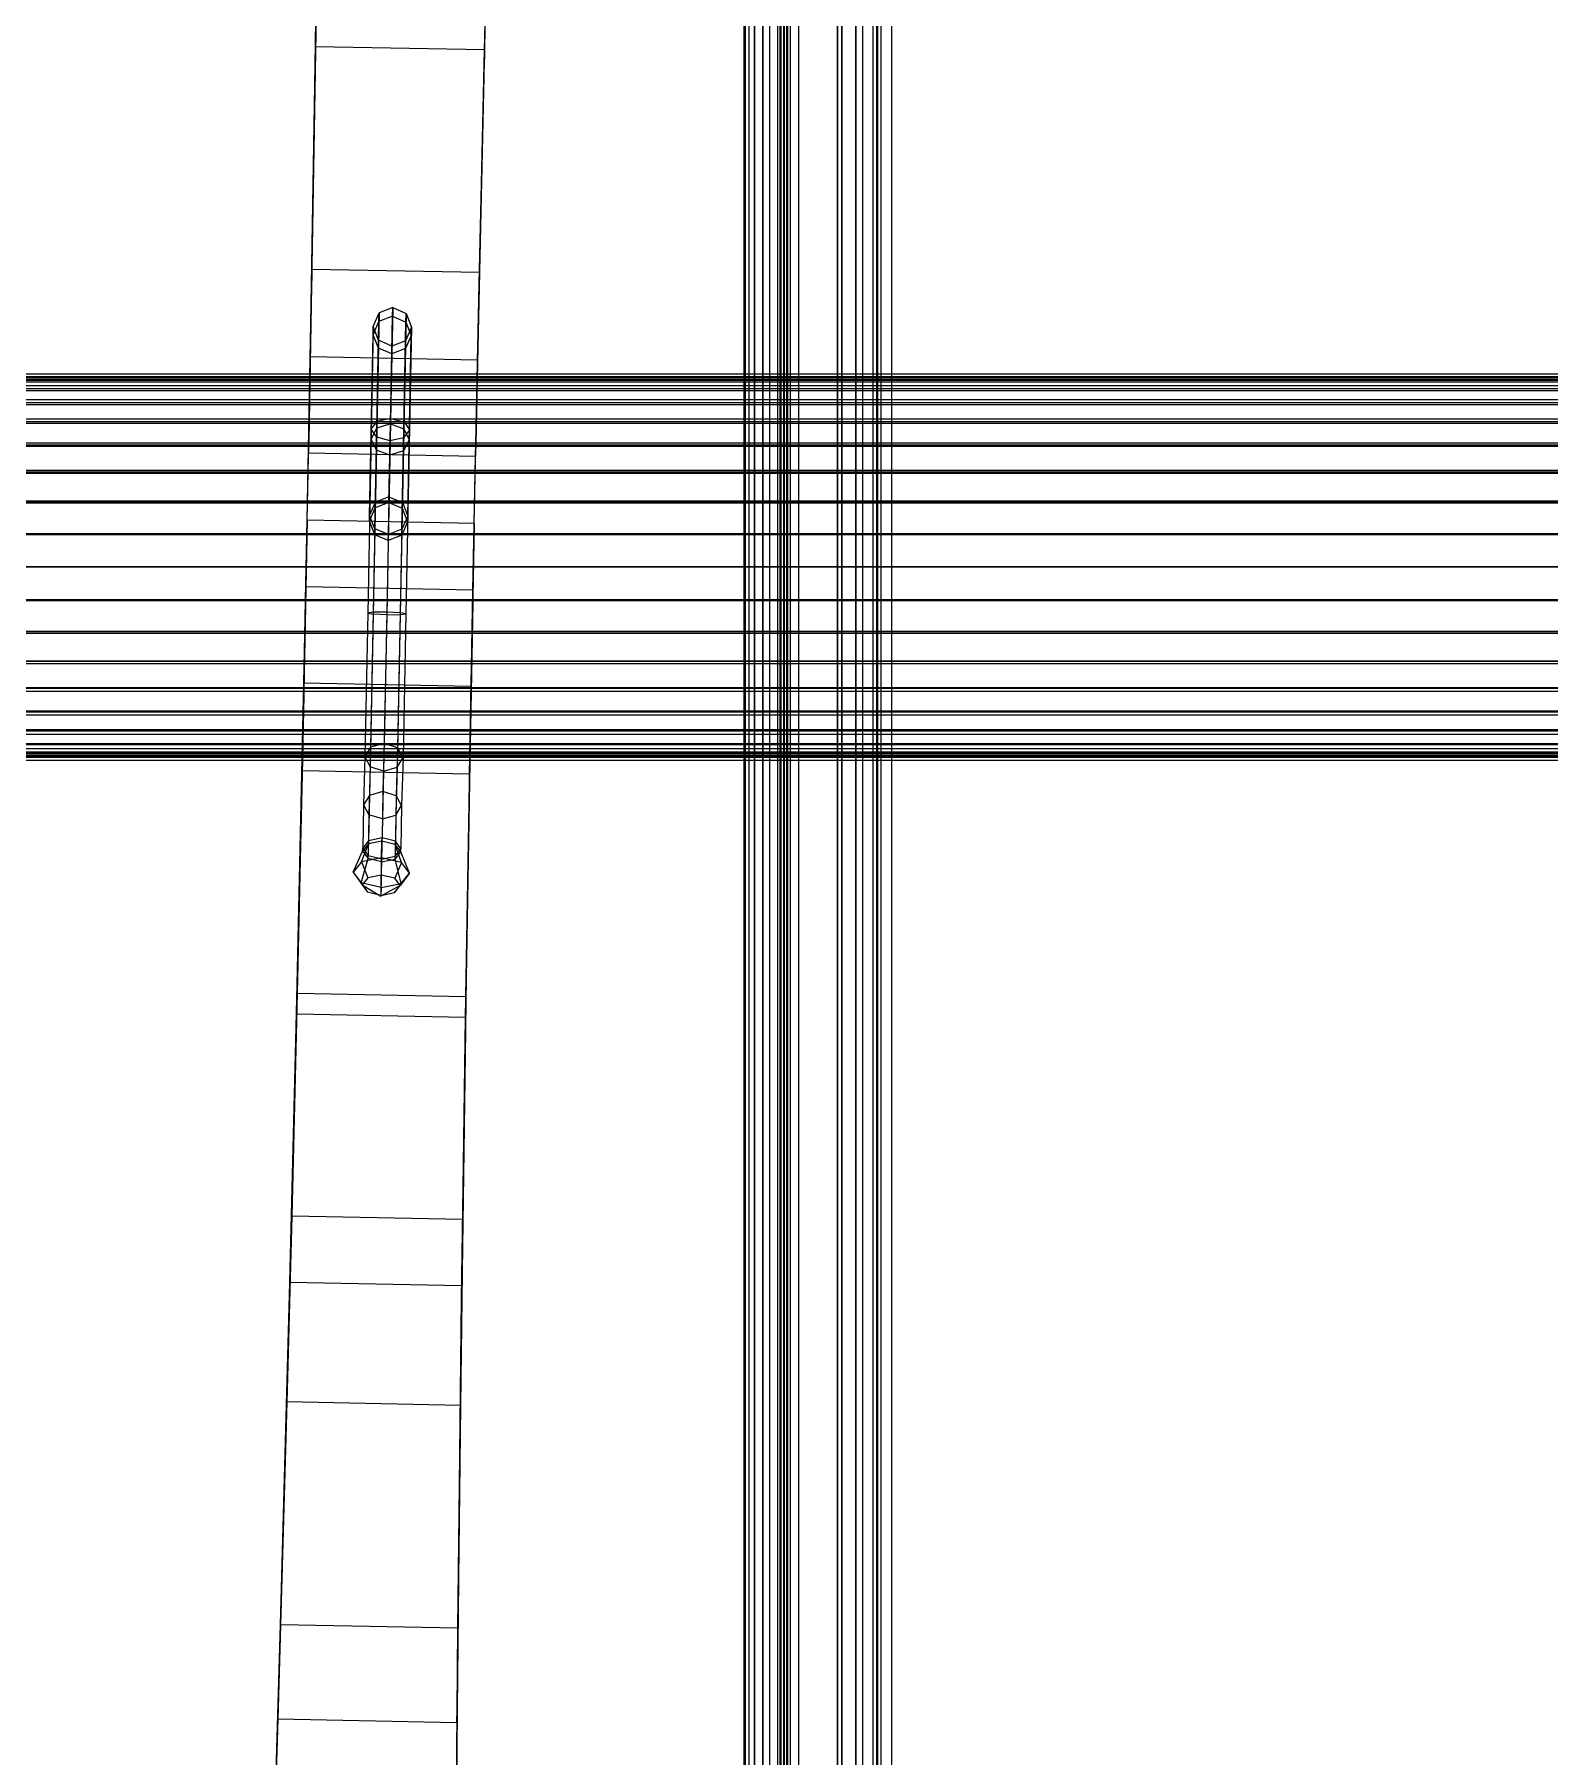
# Model space of a CAD drawing. Extents: x 11992 to 29481, y -6727 to 6811.
# Drawn here: x 15079.7 to 15201.6, y 831.4 to 970 of the extents above; entities that cross this region are included whole.
import ezdxf

# ---------------------------------------------------------------- set-up
doc = ezdxf.new("R2010")
doc.units = 0
doc.header["$MEASUREMENT"] = 0
doc.layers.get('0').update_dxf_attribs({"color": 8, "linetype": 'CONTINUOUS'})

msp = doc.modelspace()

# ---------------------------------------------------------------- linework, layer by layer
for p, q in [((15138.32, 1183.99, -2174.8), (15138.32, 669, -2174.8)), ((15138.32, 669, -2111.83), (15138.32, 1183.99, -2111.83)), ((15136.82, 1182.49, -2174.8), (15136.82, 670.5, -2174.8)), ((15136.82, 670.5, -2111.83), (15136.82, 1182.49, -2111.83)), ((15136.91, 1182.49, -2175.46), (15136.91, 670.5, -2175.46)), ((15136.91, 670.5, -2111.18), (15136.91, 1182.49, -2111.18)), ((15137.19, 1182.49, -2110.71), (15137.19, 670.5, -2110.71)), ((15137.19, 1182.49, -2175.93), (15137.19, 670.5, -2175.93)), ((15137.66, 1182.49, -2110.43), (15137.66, 670.5, -2110.43)), ((15137.66, 670.5, -2176.21), (15137.66, 1182.49, -2176.21)), ((15138.85, 1181.96, -2176.3), (15138.85, 671.03, -2176.3)), ((15139.51, 1180.64, -2176.21), (15139.51, 672.35, -2176.21)), ((15139.72, 673.4, -2114.72), (15139.72, 1179.59, -2114.72)), ((15139.81, 673.39, -2114.06), (15139.81, 1179.6, -2114.06)), ((15139.98, 1179.71, -2175.93), (15139.98, 673.28, -2175.93)), ((15140.08, 673.39, -2113.6), (15140.08, 1179.6, -2113.6)), ((15140.25, 673.84, -2175.46), (15140.25, 1179.15, -2175.46)), ((15140.34, 674.02, -2174.8), (15140.34, 1178.97, -2174.8)), ((15140.55, 673.39, -2113.31), (15140.55, 1179.6, -2113.31)), ((15141.21, 673.38, -2113.22), (15141.21, 1179.61, -2113.22)), ((15145.82, 676.5, -2366.98), (15145.82, 1176.49, -2366.98)), ((15145.82, 1176.49, -2124.43), (15145.82, 676.5, -2124.43)), ((15144.32, 1174.99, -2366.98), (15144.32, 678, -2366.98)), ((15144.32, 678, -2124.43), (15144.32, 1174.99, -2124.43)), ((15144.69, 678, -2368.11), (15144.69, 1174.99, -2368.11)), ((15144.69, 1174.99, -2123.31), (15144.69, 678, -2123.31)), ((15146.35, 1174.46, -2122.93), (15146.35, 678.53, -2122.93)), ((15147.21, 680.89, -2364.1), (15147.21, 1172.1, -2364.1)), ((15147.48, 1172.21, -2123.31), (15147.48, 680.78, -2123.31)), ((15147.58, 680.89, -2365.22), (15147.58, 1172.1, -2365.22)), ((15148.71, 680.88, -2365.6), (15148.71, 1172.11, -2365.6)), ((15147.85, 681.53, -2124.43), (15147.85, 1171.46, -2124.43)), ((15102.32, 969.03, -197.93), (15102.58, 986.96, -225.29)), ((15115.91, 968.77, -197.93), (15116.35, 986.69, -225.29)), ((15102.29, 967.52, -199.12), (15102.55, 985.32, -226.3)), ((15115.88, 967.26, -199.12), (15116.31, 985.06, -226.3)), ((15102.34, 970.69, -247.15), (15101.9, 944.06, -231.88)), ((15102.36, 971.74, -245.63), (15101.92, 945.1, -230.35)), ((15115.97, 971.47, -245.63), (15115.38, 944.84, -230.35)), ((15115.95, 970.43, -247.15), (15115.36, 943.79, -231.88)), ((15102.02, 951.11, -184.34), (15102.32, 969.03, -197.93)), ((15102.32, 969.03, -197.93), (15102.29, 967.52, -199.12)), ((15115.91, 968.77, -197.93), (15102.32, 969.03, -197.93)), ((15115.51, 950.85, -184.34), (15115.91, 968.77, -197.93)), ((15115.91, 968.77, -197.93), (15115.88, 967.26, -199.12)), ((15101.92, 945.1, -230.35), (15102.29, 967.52, -199.12)), ((15102.01, 950.2, -185.99), (15102.29, 967.52, -199.12)), ((15115.38, 944.84, -230.35), (15115.88, 967.26, -199.12)), ((15115.49, 949.93, -185.99), (15115.88, 967.26, -199.12)), ((15101.65, 930.92, -179.63), (15102.02, 951.11, -184.34)), ((15101.65, 930.92, -181.94), (15102.01, 950.2, -185.99)), ((15101.77, 937.34, -225.91), (15102.01, 950.2, -185.99)), ((15102.02, 951.11, -184.34), (15102.01, 950.2, -185.99)), ((15115.51, 950.85, -184.34), (15102.02, 951.11, -184.34)), ((15115.09, 930.66, -179.63), (15115.51, 950.85, -184.34)), ((15115.09, 930.66, -181.94), (15115.49, 949.93, -185.99)), ((15115.22, 937.08, -225.91), (15115.49, 949.93, -185.99)), ((15115.51, 950.85, -184.34), (15115.49, 949.93, -185.99)), ((15106.97, 946.51, -122.57), (15107.44, 947.6, -122.25)), ((15107.44, 947.6, -122.25), (15106.97, 923.35, -106.77)), ((15107.42, 946.9, -138.21), (15107.44, 947.6, -122.25)), ((15108.52, 947.33, -138.38), (15107.42, 946.9, -138.21)), ((15108.53, 948.04, -122.11), (15107.44, 947.6, -122.25)), ((15108.35, 938.67, -148.42), (15108.52, 947.33, -138.38)), ((15108.53, 948.04, -122.11), (15108.36, 939.11, -109.58)), ((15108.52, 947.33, -138.38), (15108.53, 948.04, -122.11)), ((15108.52, 947.33, -138.38), (15109.59, 946.86, -138.21)), ((15108.53, 948.04, -122.11), (15109.61, 947.56, -122.25)), ((15109.61, 947.56, -122.25), (15109.14, 923.31, -106.77)), ((15109.59, 946.86, -138.21), (15109.61, 947.56, -122.25)), ((15109.61, 947.56, -122.25), (15110.04, 946.45, -122.57)), ((15106.97, 946.51, -122.57), (15106.52, 923.43, -107.89)), ((15106.67, 931.3, -158.06), (15106.95, 945.85, -137.78)), ((15106.95, 945.85, -137.78), (15107.42, 946.9, -138.21)), ((15106.95, 945.85, -137.78), (15106.97, 946.51, -122.57)), ((15107.38, 944.77, -137.36), (15106.95, 945.85, -137.78)), ((15107.39, 945.4, -122.9), (15106.97, 946.51, -122.57)), ((15107.26, 938.32, -148.16), (15107.42, 946.9, -138.21)), ((15109.43, 938.28, -148.16), (15109.59, 946.86, -138.21)), ((15110.02, 945.79, -137.78), (15109.55, 944.73, -137.36)), ((15110.04, 946.45, -122.57), (15109.56, 945.36, -122.9)), ((15109.59, 946.86, -138.21), (15110.02, 945.79, -137.78)), ((15110.04, 946.45, -122.57), (15109.59, 923.37, -107.89)), ((15109.74, 931.24, -158.06), (15110.02, 945.79, -137.78)), ((15110.02, 945.79, -137.78), (15110.04, 946.45, -122.57)), ((15101.92, 945.1, -230.35), (15101.77, 937.34, -225.91)), ((15101.9, 944.06, -231.88), (15101.92, 945.1, -230.35)), ((15107.39, 945.4, -122.9), (15106.97, 923.5, -109.02)), ((15107.1, 930.22, -157.75), (15107.38, 944.77, -137.36)), ((15107.38, 944.77, -137.36), (15107.39, 945.4, -122.9)), ((15108.46, 944.31, -137.18), (15107.38, 944.77, -137.36)), ((15108.47, 944.93, -123.03), (15107.39, 945.4, -122.9)), ((15108.18, 929.76, -157.62), (15108.46, 944.31, -137.18)), ((15108.47, 944.93, -123.03), (15108.32, 937.31, -112.34)), ((15108.46, 944.31, -137.18), (15108.47, 944.93, -123.03)), ((15109.55, 944.73, -137.36), (15108.46, 944.31, -137.18)), ((15109.56, 945.36, -122.9), (15108.47, 944.93, -123.03)), ((15109.56, 945.36, -122.9), (15109.14, 923.46, -109.02)), ((15109.27, 930.18, -157.75), (15109.55, 944.73, -137.36)), ((15109.55, 944.73, -137.36), (15109.56, 945.36, -122.9)), ((15115.38, 944.84, -230.35), (15115.22, 937.08, -225.91)), ((15115.36, 943.79, -231.88), (15115.38, 944.84, -230.35)), ((15101.9, 944.06, -231.88), (15101.75, 936.3, -227.43)), ((15115.36, 943.79, -231.88), (15101.9, 944.06, -231.88)), ((15115.36, 943.79, -231.88), (15115.2, 936.04, -227.43)), ((14427.64, 942.71, -126.75), (15683.43, 942.71, -126.75)), ((14427.64, 942.7, -1463.26), (15683.43, 942.71, -1463.26)), ((14427.64, 942.47, -124.05), (15683.43, 942.47, -124.05)), ((14427.64, 942.47, -1460.56), (15683.43, 942.47, -1460.56)), ((14427.64, 942.47, -129.45), (15683.43, 942.47, -129.45)), ((14427.64, 942.47, -1465.96), (15683.43, 942.47, -1465.96)), ((14427.64, 942.4, -126.75), (15683.43, 942.4, -126.75)), ((14427.64, 942.4, -1463.26), (15683.43, 942.4, -1463.26)), ((15683.43, 942.17, -124.1), (14427.64, 942.17, -124.1)), ((15683.43, 942.17, -1460.61), (14427.64, 942.17, -1460.61)), ((15683.43, 942.17, -129.4), (14427.64, 942.17, -129.4)), ((15683.43, 942.17, -1465.91), (14427.64, 942.17, -1465.91)), ((14427.64, 941.77, -121.43), (15683.43, 941.77, -121.43)), ((14427.64, 941.77, -132.07), (15683.43, 941.77, -132.07)), ((14427.64, 941.77, -1457.94), (15683.43, 941.77, -1457.94)), ((14427.64, 941.77, -1468.58), (15683.43, 941.77, -1468.58)), ((15683.43, 941.49, -121.53), (14427.64, 941.48, -121.53)), ((15683.43, 941.49, -131.97), (14427.64, 941.48, -131.97)), ((15683.43, 941.49, -1458.05), (14427.64, 941.48, -1458.04)), ((15683.43, 941.49, -1468.48), (14427.64, 941.48, -1468.48)), ((14427.91, 942.27, -126.75), (15683.71, 942.27, -126.75)), ((14427.91, 942.27, -1463.26), (15683.71, 942.27, -1463.26)), ((14427.91, 942.04, -124.12), (15683.71, 942.04, -124.12)), ((14427.91, 942.04, -1460.64), (15683.71, 942.04, -1460.64)), ((14427.91, 942.04, -129.38), (15683.71, 942.04, -129.38)), ((14427.91, 942.04, -1465.89), (15683.71, 942.04, -1465.89)), ((14427.64, 940.62, -134.53), (15683.43, 940.62, -134.53)), ((14427.64, 940.62, -1471.04), (15683.43, 940.62, -1471.04)), ((14427.64, 940.62, -118.97), (15683.43, 940.62, -118.97)), ((14427.64, 940.62, -1455.48), (15683.43, 940.62, -1455.48)), ((15683.43, 940.36, -134.38), (14427.64, 940.36, -134.38)), ((15683.43, 940.36, -1470.89), (14427.64, 940.36, -1470.89)), ((15683.43, 940.36, -119.12), (14427.64, 940.36, -119.12)), ((15683.43, 940.36, -1455.64), (14427.64, 940.36, -1455.64)), ((14427.91, 941.36, -121.58), (15683.71, 941.36, -121.58)), ((14427.91, 941.36, -131.92), (15683.71, 941.36, -131.92)), ((14427.91, 941.35, -1458.09), (15683.71, 941.36, -1458.09)), ((14427.91, 941.35, -1468.43), (15683.71, 941.36, -1468.43)), ((14427.91, 940.24, -134.31), (15683.71, 940.24, -134.31)), ((14427.91, 940.24, -1470.82), (15683.71, 940.24, -1470.82)), ((14427.91, 940.24, -119.19), (15683.71, 940.24, -119.19)), ((14427.91, 940.24, -1455.7), (15683.71, 940.24, -1455.7)), ((14427.64, 939.07, -116.75), (15683.43, 939.07, -116.75)), ((14427.64, 939.07, -136.75), (15683.43, 939.07, -136.75)), ((14427.64, 939.07, -1453.26), (15683.43, 939.07, -1453.26)), ((14427.64, 939.07, -1473.26), (15683.43, 939.07, -1473.26)), ((15683.43, 938.84, -116.95), (14427.64, 938.84, -116.95)), ((15683.43, 938.84, -136.55), (14427.64, 938.84, -136.55)), ((15683.43, 938.84, -1453.46), (14427.64, 938.83, -1453.46)), ((15683.43, 938.84, -1473.07), (14427.64, 938.83, -1473.07)), ((14427.91, 938.73, -117.03), (15683.71, 938.73, -117.03)), ((14427.91, 938.73, -136.47), (15683.71, 938.73, -136.47)), ((14427.91, 938.73, -1453.54), (15683.71, 938.73, -1453.54)), ((14427.91, 938.73, -1472.98), (15683.71, 938.73, -1472.98)), ((15106.81, 938.24, -110.96), (15107.27, 938.87, -109.99)), ((15108.35, 938.67, -148.42), (15107.26, 938.32, -148.16)), ((15108.36, 939.11, -109.58), (15107.27, 938.87, -109.99)), ((15108.36, 939.11, -109.58), (15108.05, 923.3, -106.31)), ((15108.23, 932.34, -168.64), (15108.35, 938.67, -148.42)), ((15108.35, 938.67, -148.42), (15109.43, 938.28, -148.16)), ((15108.36, 939.11, -109.58), (15109.44, 938.83, -109.99)), ((15109.44, 938.83, -109.99), (15109.87, 938.18, -110.96)), ((15101.65, 930.92, -222.2), (15101.77, 937.34, -225.91)), ((15101.75, 936.3, -227.43), (15101.77, 937.34, -225.91)), ((15106.79, 937.44, -147.52), (15107.26, 938.32, -148.16)), ((15107.22, 936.55, -146.89), (15106.79, 937.44, -147.52)), ((15107.24, 937.6, -111.94), (15106.81, 938.24, -110.96)), ((15107.14, 932.37, -158.38), (15107.26, 938.32, -148.16)), ((15108.32, 937.31, -112.34), (15107.24, 937.6, -111.94)), ((15108.32, 937.31, -112.34), (15108.05, 923.51, -109.48)), ((15109.41, 937.55, -111.94), (15108.32, 937.31, -112.34)), ((15109.31, 932.33, -158.38), (15109.43, 938.28, -148.16)), ((15109.86, 937.38, -147.52), (15109.39, 936.5, -146.89)), ((15109.87, 938.18, -110.96), (15109.41, 937.55, -111.94)), ((15109.43, 938.28, -148.16), (15109.86, 937.38, -147.52)), ((14427.64, 937.15, -114.83), (15683.43, 937.15, -114.83)), ((14427.64, 937.15, -1451.35), (15683.43, 937.15, -1451.35)), ((14427.64, 937.15, -138.66), (15683.43, 937.15, -138.67)), ((14427.64, 937.15, -1475.18), (15683.43, 937.15, -1475.18)), ((15683.43, 936.96, -115.07), (14427.64, 936.96, -115.07)), ((15683.43, 936.96, -1451.58), (14427.64, 936.95, -1451.58)), ((15683.43, 936.96, -138.43), (14427.64, 936.96, -138.43)), ((15683.43, 936.96, -1474.95), (14427.64, 936.95, -1474.95)), ((14427.91, 936.87, -115.17), (15683.71, 936.87, -115.17)), ((14427.91, 936.87, -1451.68), (15683.71, 936.87, -1451.68)), ((14427.91, 936.87, -138.33), (15683.71, 936.87, -138.33)), ((14427.91, 936.87, -1474.85), (15683.71, 936.87, -1474.85)), ((15101.65, 930.92, -224.35), (15101.75, 936.3, -227.43)), ((15115.2, 936.04, -227.43), (15101.75, 936.3, -227.43)), ((15108.3, 936.16, -146.63), (15107.22, 936.55, -146.89)), ((15109.39, 936.5, -146.89), (15108.3, 936.16, -146.63)), ((15115.09, 930.66, -222.2), (15115.22, 937.08, -225.91)), ((15115.09, 930.66, -224.35), (15115.2, 936.04, -227.43)), ((15115.2, 936.04, -227.43), (15115.22, 937.08, -225.91)), ((14427.64, 934.93, -113.28), (15683.43, 934.93, -113.28)), ((14427.64, 934.93, -140.22), (15683.43, 934.93, -140.22)), ((14427.64, 934.93, -1449.79), (15683.43, 934.93, -1449.79)), ((14427.64, 934.93, -1476.73), (15683.43, 934.93, -1476.73)), ((15683.43, 934.78, -113.54), (14427.64, 934.78, -113.54)), ((15683.43, 934.78, -139.96), (14427.64, 934.78, -139.96)), ((15683.43, 934.78, -1450.05), (14427.64, 934.78, -1450.05)), ((15683.43, 934.78, -1476.47), (14427.64, 934.78, -1476.47)), ((14427.91, 934.71, -113.65), (15683.71, 934.71, -113.65)), ((14427.91, 934.71, -139.85), (15683.71, 934.71, -139.85)), ((14427.91, 934.71, -1450.17), (15683.71, 934.71, -1450.17)), ((14427.91, 934.71, -1476.36), (15683.71, 934.71, -1476.36)), ((14427.64, 932.47, -141.37), (15683.43, 932.47, -141.37)), ((14427.64, 932.47, -1477.88), (15683.43, 932.47, -1477.88)), ((14427.64, 932.47, -112.13), (15683.43, 932.47, -112.13)), ((14427.64, 932.47, -1448.65), (15683.43, 932.47, -1448.65)), ((15683.43, 932.37, -141.08), (14427.64, 932.37, -141.08)), ((15683.43, 932.37, -1477.59), (14427.64, 932.37, -1477.59)), ((15683.43, 932.37, -112.42), (14427.64, 932.37, -112.42)), ((15683.43, 932.37, -1448.93), (14427.64, 932.37, -1448.93)), ((14427.91, 932.32, -140.96), (15683.71, 932.32, -140.96)), ((14427.91, 932.32, -1477.47), (15683.71, 932.32, -1477.47)), ((14427.91, 932.32, -112.54), (15683.71, 932.32, -112.54)), ((14427.91, 932.32, -1449.05), (15683.71, 932.32, -1449.05)), ((15106.66, 930.83, -182.2), (15107.13, 931.91, -182.2)), ((15106.66, 930.83, -168.6), (15107.13, 931.91, -168.63)), ((15106.67, 931.3, -158.06), (15107.14, 932.37, -158.38)), ((15107.13, 931.91, -168.63), (15107.14, 932.37, -158.38)), ((15108.23, 932.34, -182.2), (15107.13, 931.91, -182.2)), ((15108.23, 932.34, -168.64), (15107.13, 931.91, -168.63)), ((15107.13, 931.91, -182.2), (15107.13, 931.91, -168.63)), ((15108.23, 932.79, -158.51), (15107.14, 932.37, -158.38)), ((15108.23, 932.79, -158.51), (15109.31, 932.33, -158.38)), ((15108.23, 932.34, -182.2), (15109.3, 931.87, -182.2)), ((15108.23, 932.34, -182.2), (15108.23, 932.34, -168.64)), ((15108.23, 932.34, -168.64), (15109.3, 931.87, -168.63)), ((15109.3, 931.87, -168.63), (15109.31, 932.33, -158.38)), ((15109.3, 931.87, -182.2), (15109.3, 931.87, -168.63)), ((15109.3, 931.87, -182.2), (15109.73, 930.77, -182.2)), ((15109.3, 931.87, -168.63), (15109.73, 930.77, -168.6)), ((15109.31, 932.33, -158.38), (15109.74, 931.24, -158.06)), ((15101.24, 910.73, -184.34), (15101.65, 930.92, -179.63)), ((15101.65, 930.92, -181.94), (15101.26, 911.64, -185.99)), ((15101.52, 924.5, -225.91), (15101.65, 930.92, -222.2)), ((15101.55, 925.54, -227.43), (15101.65, 930.92, -224.35)), ((15101.65, 930.92, -224.35), (15101.65, 930.92, -222.2)), ((15101.65, 930.92, -181.94), (15101.65, 930.92, -179.63)), ((15101.65, 930.92, -222.2), (15101.65, 930.92, -181.94)), ((15115.09, 930.66, -224.35), (15101.65, 930.92, -224.35)), ((15115.09, 930.66, -179.63), (15101.65, 930.92, -179.63)), ((15106.66, 930.83, -168.6), (15106.67, 931.3, -158.06)), ((15107.09, 929.74, -182.2), (15106.66, 930.83, -182.2)), ((15107.09, 929.74, -168.58), (15106.66, 930.83, -168.6)), ((15106.66, 930.83, -182.2), (15106.66, 930.83, -168.6)), ((15107.1, 930.22, -157.75), (15106.67, 931.3, -158.06)), ((15109.73, 930.77, -182.2), (15109.26, 929.7, -182.2)), ((15109.73, 930.77, -168.6), (15109.26, 929.7, -168.58)), ((15109.74, 931.24, -158.06), (15109.27, 930.18, -157.75)), ((15109.73, 930.77, -168.6), (15109.74, 931.24, -158.06)), ((15109.73, 930.77, -182.2), (15109.73, 930.77, -168.6)), ((15114.72, 910.47, -184.34), (15115.09, 930.66, -179.63)), ((15115.09, 930.66, -181.94), (15114.74, 911.38, -185.99)), ((15114.97, 924.23, -225.91), (15115.09, 930.66, -222.2)), ((15114.99, 925.28, -227.43), (15115.09, 930.66, -224.35)), ((15115.09, 930.66, -224.35), (15115.09, 930.66, -222.2)), ((15115.09, 930.66, -181.94), (15115.09, 930.66, -179.63)), ((15115.09, 930.66, -222.2), (15115.09, 930.66, -181.94)), ((14427.64, 929.85, -111.43), (15683.43, 929.85, -111.43)), ((14427.64, 929.85, -142.07), (15683.43, 929.85, -142.07)), ((14427.64, 929.85, -1447.94), (15683.43, 929.85, -1447.94)), ((14427.64, 929.85, -1478.58), (15683.43, 929.85, -1478.58)), ((15683.43, 929.8, -111.73), (14427.64, 929.8, -111.73)), ((15683.43, 929.8, -141.77), (14427.64, 929.8, -141.77)), ((15683.43, 929.8, -1448.24), (14427.64, 929.8, -1448.24)), ((15683.43, 929.8, -1478.28), (14427.64, 929.8, -1478.28)), ((14427.91, 929.77, -111.86), (15683.71, 929.77, -111.86)), ((14427.91, 929.77, -141.64), (15683.71, 929.77, -141.64)), ((14427.91, 929.77, -1448.37), (15683.71, 929.77, -1448.37)), ((14427.91, 929.77, -1478.15), (15683.71, 929.77, -1478.15)), ((15107.09, 929.74, -168.58), (15107.1, 930.22, -157.75)), ((15108.17, 929.27, -182.2), (15107.09, 929.74, -182.2)), ((15108.17, 929.27, -168.57), (15107.09, 929.74, -168.58)), ((15107.09, 929.74, -182.2), (15107.09, 929.74, -168.58)), ((15108.18, 929.76, -157.62), (15107.1, 930.22, -157.75)), ((15108.17, 929.27, -168.57), (15108.18, 929.76, -157.62)), ((15109.26, 929.7, -182.2), (15108.17, 929.27, -182.2)), ((15109.26, 929.7, -168.58), (15108.17, 929.27, -168.57)), ((15108.17, 929.27, -182.2), (15108.17, 929.27, -168.57)), ((15109.27, 930.18, -157.75), (15108.18, 929.76, -157.62)), ((15109.26, 929.7, -168.58), (15109.27, 930.18, -157.75)), ((15109.26, 929.7, -182.2), (15109.26, 929.7, -168.58)), ((14427.64, 927.15, -111.2), (15683.43, 927.15, -111.2)), ((15683.43, 927.15, -111.5), (14427.64, 927.15, -111.5)), ((14427.64, 927.15, -1447.71), (15683.43, 927.15, -1447.71)), ((15683.43, 927.15, -1448.01), (14427.64, 927.15, -1448.01)), ((14427.64, 927.15, -142.3), (15683.43, 927.15, -142.3)), ((15683.43, 927.15, -142), (14427.64, 927.15, -142)), ((14427.64, 927.15, -1478.82), (15683.43, 927.15, -1478.82)), ((15683.43, 927.15, -1478.51), (14427.64, 927.15, -1478.51)), ((14427.91, 927.15, -111.63), (15683.71, 927.15, -111.63)), ((14427.91, 927.15, -1448.14), (15683.71, 927.15, -1448.14)), ((14427.91, 927.15, -141.87), (15683.71, 927.15, -141.87)), ((14427.91, 927.15, -1478.38), (15683.71, 927.15, -1478.38)), ((15101.39, 917.78, -231.88), (15101.55, 925.54, -227.43)), ((15101.55, 925.54, -227.43), (15101.52, 924.5, -225.91)), ((15114.99, 925.28, -227.43), (15101.55, 925.54, -227.43)), ((15114.85, 917.52, -231.88), (15114.99, 925.28, -227.43)), ((15114.99, 925.28, -227.43), (15114.97, 924.23, -225.91)), ((15683.43, 924.51, -111.73), (14427.64, 924.5, -111.73)), ((15683.43, 924.51, -141.77), (14427.64, 924.5, -141.77)), ((15683.43, 924.51, -1448.24), (14427.64, 924.5, -1448.24)), ((15683.43, 924.51, -1478.28), (14427.64, 924.5, -1478.28)), ((14427.64, 924.45, -111.43), (15683.43, 924.45, -111.43)), ((14427.64, 924.45, -142.07), (15683.43, 924.45, -142.07)), ((14427.64, 924.45, -1447.94), (15683.43, 924.45, -1447.94)), ((14427.64, 924.45, -1478.58), (15683.43, 924.45, -1478.58)), ((14427.91, 924.52, -111.86), (15683.71, 924.52, -111.86)), ((14427.91, 924.52, -141.64), (15683.71, 924.52, -141.64)), ((14427.91, 924.52, -1448.37), (15683.71, 924.52, -1448.37)), ((14427.91, 924.52, -1478.15), (15683.71, 924.52, -1478.15)), ((15101.52, 924.5, -225.91), (15101.26, 911.64, -185.99)), ((15101.37, 916.74, -230.35), (15101.52, 924.5, -225.91)), ((15106.52, 923.43, -107.89), (15106.29, 911.86, -113.4)), ((15106.97, 923.5, -109.02), (15106.52, 923.43, -107.89)), ((15106.52, 923.43, -107.89), (15106.97, 923.35, -106.77)), ((15106.97, 923.5, -109.02), (15106.75, 912.63, -114.24)), ((15108.05, 923.51, -109.48), (15106.97, 923.5, -109.02)), ((15108.05, 923.51, -109.48), (15107.84, 912.93, -114.59)), ((15109.14, 923.46, -109.02), (15108.05, 923.51, -109.48)), ((15109.14, 923.46, -109.02), (15108.92, 912.59, -114.24)), ((15109.59, 923.37, -107.89), (15109.14, 923.46, -109.02)), ((15114.97, 924.23, -225.91), (15114.74, 911.38, -185.99)), ((15114.83, 916.48, -230.35), (15114.97, 924.23, -225.91)), ((15106.97, 923.35, -106.77), (15106.72, 911.06, -112.56)), ((15108.05, 923.3, -106.31), (15106.97, 923.35, -106.77)), ((15108.05, 923.3, -106.31), (15107.8, 910.72, -112.22)), ((15108.05, 923.3, -106.31), (15109.14, 923.31, -106.77)), ((15109.14, 923.31, -106.77), (15108.89, 911.02, -112.57)), ((15109.14, 923.31, -106.77), (15109.59, 923.37, -107.89)), ((15109.59, 923.37, -107.89), (15109.36, 911.8, -113.41)), ((15683.43, 921.94, -141.08), (14427.64, 921.94, -141.08)), ((15683.43, 921.94, -1477.59), (14427.64, 921.93, -1477.59)), ((15683.43, 921.94, -112.42), (14427.64, 921.94, -112.42)), ((15683.43, 921.94, -1448.93), (14427.64, 921.93, -1448.93)), ((14427.64, 921.83, -141.37), (15683.43, 921.83, -141.37)), ((14427.64, 921.83, -1477.88), (15683.43, 921.83, -1477.88)), ((14427.64, 921.83, -112.13), (15683.43, 921.83, -112.13)), ((14427.64, 921.83, -1448.65), (15683.43, 921.83, -1448.65)), ((14427.91, 921.98, -140.96), (15683.71, 921.98, -140.96)), ((14427.91, 921.97, -1477.47), (15683.71, 921.98, -1477.47)), ((14427.91, 921.98, -112.54), (15683.71, 921.98, -112.54)), ((14427.91, 921.97, -1449.05), (15683.71, 921.98, -1449.05)), ((15683.43, 919.53, -113.54), (14427.64, 919.53, -113.54)), ((15683.43, 919.53, -139.96), (14427.64, 919.53, -139.96)), ((15683.43, 919.53, -1450.05), (14427.64, 919.52, -1450.05)), ((15683.43, 919.53, -1476.47), (14427.64, 919.52, -1476.47)), ((14427.64, 919.37, -113.28), (15683.43, 919.38, -113.28)), ((14427.64, 919.37, -140.22), (15683.43, 919.38, -140.22)), ((14427.64, 919.37, -1449.79), (15683.43, 919.38, -1449.79)), ((14427.64, 919.37, -1476.73), (15683.43, 919.38, -1476.73)), ((14427.91, 919.59, -113.65), (15683.71, 919.59, -113.65)), ((14427.91, 919.59, -139.85), (15683.71, 919.59, -139.85)), ((14427.91, 919.59, -1450.17), (15683.71, 919.59, -1450.17)), ((14427.91, 919.59, -1476.36), (15683.71, 919.59, -1476.36)), ((15683.43, 917.35, -115.07), (14427.64, 917.35, -115.07)), ((15683.43, 917.35, -1451.58), (14427.64, 917.35, -1451.58)), ((15683.43, 917.35, -138.43), (14427.64, 917.35, -138.43)), ((15683.43, 917.35, -1474.95), (14427.64, 917.35, -1474.94)), ((14427.64, 917.15, -114.83), (15683.43, 917.16, -114.83)), ((14427.64, 917.15, -1451.35), (15683.43, 917.16, -1451.35)), ((14427.64, 917.15, -138.66), (15683.43, 917.16, -138.67)), ((14427.64, 917.15, -1475.18), (15683.43, 917.16, -1475.18)), ((14427.91, 917.43, -115.17), (15683.71, 917.43, -115.17)), ((14427.91, 917.43, -1451.68), (15683.71, 917.43, -1451.68)), ((14427.91, 917.43, -138.33), (15683.71, 917.43, -138.33)), ((14427.91, 917.43, -1474.85), (15683.71, 917.43, -1474.85)), ((15100.77, 890.11, -245.63), (15101.37, 916.74, -230.35)), ((15100.79, 891.15, -247.15), (15101.39, 917.78, -231.88)), ((15101.37, 916.74, -230.35), (15100.87, 894.32, -199.12)), ((15101.39, 917.78, -231.88), (15101.37, 916.74, -230.35)), ((15114.85, 917.52, -231.88), (15101.39, 917.78, -231.88)), ((15114.39, 889.84, -245.63), (15114.83, 916.48, -230.35)), ((15114.4, 890.88, -247.15), (15114.85, 917.52, -231.88)), ((15114.83, 916.48, -230.35), (15114.45, 894.06, -199.12)), ((15114.85, 917.52, -231.88), (15114.83, 916.48, -230.35)), ((15683.43, 915.47, -116.95), (14427.64, 915.47, -116.95)), ((15683.43, 915.47, -136.55), (14427.64, 915.47, -136.55)), ((15683.43, 915.47, -1453.46), (14427.64, 915.47, -1453.46)), ((15683.43, 915.47, -1473.07), (14427.64, 915.47, -1473.07)), ((14427.64, 915.24, -116.75), (15683.43, 915.24, -116.75)), ((14427.64, 915.24, -136.75), (15683.43, 915.24, -136.75)), ((14427.64, 915.24, -1453.26), (15683.43, 915.24, -1453.26)), ((14427.64, 915.24, -1473.26), (15683.43, 915.24, -1473.26)), ((14427.91, 915.56, -117.03), (15683.71, 915.57, -117.03)), ((14427.91, 915.56, -136.47), (15683.71, 915.57, -136.47)), ((14427.91, 915.56, -1453.54), (15683.71, 915.57, -1453.54)), ((14427.91, 915.56, -1472.98), (15683.71, 915.57, -1472.98)), ((15683.43, 913.94, -134.38), (14427.64, 913.94, -134.38)), ((15683.43, 913.94, -1470.89), (14427.64, 913.94, -1470.89)), ((15683.43, 913.94, -119.12), (14427.64, 913.94, -119.12)), ((15683.43, 913.94, -1455.64), (14427.64, 913.94, -1455.64)), ((14427.91, 914.05, -134.31), (15683.71, 914.05, -134.31)), ((14427.91, 914.05, -1470.82), (15683.71, 914.05, -1470.82)), ((14427.91, 914.05, -119.19), (15683.71, 914.05, -119.19)), ((14427.91, 914.05, -1455.7), (15683.71, 914.05, -1455.7)), ((14427.64, 913.68, -134.53), (15683.43, 913.68, -134.53)), ((14427.64, 913.68, -1471.04), (15683.43, 913.68, -1471.04)), ((14427.64, 913.68, -118.97), (15683.43, 913.68, -118.97)), ((14427.64, 913.68, -1455.48), (15683.43, 913.68, -1455.48)), ((15683.43, 912.82, -121.53), (14427.64, 912.82, -121.53)), ((15683.43, 912.82, -131.97), (14427.64, 912.82, -131.97)), ((15683.43, 912.82, -1458.04), (14427.64, 912.82, -1458.04)), ((15683.43, 912.82, -1468.48), (14427.64, 912.82, -1468.48)), ((14427.64, 912.54, -121.43), (15683.43, 912.54, -121.43)), ((14427.64, 912.54, -132.07), (15683.43, 912.54, -132.07)), ((14427.64, 912.53, -1457.94), (15683.43, 912.54, -1457.94)), ((14427.64, 912.53, -1468.58), (15683.43, 912.54, -1468.58)), ((14427.91, 912.94, -121.58), (15683.71, 912.94, -121.58)), ((14427.91, 912.94, -131.92), (15683.71, 912.94, -131.92)), ((14427.91, 912.94, -1458.09), (15683.71, 912.94, -1458.09)), ((14427.91, 912.94, -1468.43), (15683.71, 912.94, -1468.43)), ((15106.75, 912.63, -114.24), (15106.29, 911.86, -113.4)), ((15106.75, 912.63, -114.24), (15106.65, 908.76, -125.66)), ((15107.84, 912.93, -114.59), (15106.75, 912.63, -114.24)), ((15107.84, 912.93, -114.59), (15107.74, 909.06, -125.98)), ((15108.92, 912.59, -114.24), (15107.84, 912.93, -114.59)), ((15108.92, 912.59, -114.24), (15108.82, 908.72, -125.66)), ((15109.36, 911.8, -113.41), (15108.92, 912.59, -114.24)), ((15683.43, 912.13, -124.1), (14427.64, 912.13, -124.1)), ((15683.43, 912.13, -1460.61), (14427.64, 912.13, -1460.61)), ((15683.43, 912.13, -129.4), (14427.64, 912.13, -129.4)), ((15683.43, 912.13, -1465.91), (14427.64, 912.13, -1465.91)), ((15683.43, 911.9, -126.75), (14427.64, 911.9, -126.75)), ((15683.43, 911.9, -1463.26), (14427.64, 911.9, -1463.26)), ((14427.64, 911.83, -124.05), (15683.43, 911.84, -124.05)), ((14427.64, 911.83, -1460.56), (15683.43, 911.84, -1460.56)), ((14427.64, 911.83, -129.45), (15683.43, 911.84, -129.45)), ((14427.64, 911.83, -1465.96), (15683.43, 911.84, -1465.96)), ((14427.64, 911.6, -126.75), (15683.43, 911.6, -126.75)), ((14427.64, 911.6, -1463.26), (15683.43, 911.6, -1463.26)), ((14427.91, 912.26, -124.12), (15683.71, 912.26, -124.12)), ((14427.91, 912.25, -1460.64), (15683.71, 912.26, -1460.64)), ((14427.91, 912.26, -129.38), (15683.71, 912.26, -129.38)), ((14427.91, 912.25, -1465.89), (15683.71, 912.26, -1465.89)), ((14427.91, 912.03, -126.75), (15683.71, 912.03, -126.75)), ((14427.91, 912.02, -1463.26), (15683.71, 912.03, -1463.26)), ((15101.26, 911.64, -185.99), (15100.87, 894.32, -199.12)), ((15101.24, 910.73, -184.34), (15101.26, 911.64, -185.99)), ((15106.29, 911.86, -113.4), (15106.18, 907.99, -124.86)), ((15106.29, 911.86, -113.4), (15106.72, 911.06, -112.56)), ((15106.72, 911.06, -112.56), (15106.62, 907.2, -124.07)), ((15107.8, 910.72, -112.22), (15106.72, 911.06, -112.56)), ((15107.8, 910.72, -112.22), (15108.89, 911.02, -112.57)), ((15108.89, 911.02, -112.57), (15108.79, 907.16, -124.07)), ((15108.89, 911.02, -112.57), (15109.36, 911.8, -113.41)), ((15109.36, 911.8, -113.41), (15109.25, 907.93, -124.86)), ((15114.74, 911.38, -185.99), (15114.45, 894.06, -199.12)), ((15114.72, 910.47, -184.34), (15114.74, 911.38, -185.99)), ((15101.24, 910.73, -184.34), (15100.83, 892.81, -197.93)), ((15114.72, 910.47, -184.34), (15101.24, 910.73, -184.34)), ((15107.8, 910.72, -112.22), (15107.7, 906.86, -123.74)), ((15114.72, 910.47, -184.34), (15114.43, 892.54, -197.93)), ((15106.65, 908.76, -125.66), (15106.18, 907.99, -124.86)), ((15106.65, 908.76, -125.66), (15106.58, 905.1, -128.02)), ((15107.74, 909.06, -125.98), (15106.65, 908.76, -125.66)), ((15107.74, 909.06, -125.98), (15107.67, 905.33, -128.39)), ((15108.82, 908.72, -125.66), (15107.74, 909.06, -125.98)), ((15108.82, 908.72, -125.66), (15108.75, 905.06, -128.02)), ((15109.25, 907.93, -124.86), (15108.82, 908.72, -125.66)), ((15106.18, 907.99, -124.86), (15106.12, 904.51, -127.12)), ((15106.18, 907.99, -124.86), (15106.62, 907.2, -124.07)), ((15106.62, 907.2, -124.07), (15106.56, 903.9, -126.21)), ((15107.7, 906.86, -123.74), (15106.62, 907.2, -124.07)), ((15107.7, 906.86, -123.74), (15107.64, 903.63, -125.84)), ((15107.7, 906.86, -123.74), (15108.79, 907.16, -124.07)), ((15108.79, 907.16, -124.07), (15108.73, 903.86, -126.21)), ((15108.79, 907.16, -124.07), (15109.25, 907.93, -124.86)), ((15109.25, 907.93, -124.86), (15109.19, 904.45, -127.12)), ((15105.34, 902.58, -128.26), (15106.11, 904.27, -127.27)), ((15106.02, 903.42, -129.63), (15106.57, 904.85, -128.18)), ((15106.57, 904.85, -128.18), (15106.11, 904.27, -127.27)), ((15106.11, 904.27, -127.27), (15106.12, 904.51, -127.12)), ((15106.11, 904.27, -127.27), (15106.55, 903.67, -126.36)), ((15106.58, 905.1, -128.02), (15106.12, 904.51, -127.12)), ((15106.12, 904.51, -127.12), (15106.56, 903.9, -126.21)), ((15106.57, 904.85, -128.18), (15106.58, 905.1, -128.02)), ((15107.66, 905.07, -128.56), (15106.57, 904.85, -128.18)), ((15107.67, 905.33, -128.39), (15106.58, 905.1, -128.02)), ((15107.64, 903.74, -130.19), (15107.66, 905.07, -128.56)), ((15107.66, 905.07, -128.56), (15107.67, 905.33, -128.39)), ((15108.74, 904.8, -128.18), (15107.66, 905.07, -128.56)), ((15108.75, 905.06, -128.02), (15107.67, 905.33, -128.39)), ((15108.72, 903.63, -126.36), (15109.18, 904.21, -127.27)), ((15108.73, 903.86, -126.21), (15109.19, 904.45, -127.12)), ((15108.74, 904.8, -128.18), (15108.75, 905.06, -128.02)), ((15109.18, 904.21, -127.27), (15108.74, 904.8, -128.18)), ((15109.24, 903.36, -129.63), (15108.74, 904.8, -128.18)), ((15109.19, 904.45, -127.12), (15108.75, 905.06, -128.02)), ((15109.18, 904.21, -127.27), (15109.19, 904.45, -127.12)), ((15109.89, 902.49, -128.26), (15109.18, 904.21, -127.27)), ((15106.02, 903.42, -129.63), (15105.34, 902.58, -128.26)), ((15105.99, 901.71, -126.9), (15106.55, 903.67, -126.36)), ((15107.64, 903.74, -130.19), (15106.02, 903.42, -129.63)), ((15106.02, 903.42, -129.63), (15106.52, 902.12, -129.81)), ((15106.55, 903.67, -126.36), (15106.56, 903.9, -126.21)), ((15107.63, 903.41, -125.98), (15106.55, 903.67, -126.36)), ((15107.64, 903.63, -125.84), (15106.56, 903.9, -126.21)), ((15107.59, 901.33, -126.33), (15107.63, 903.41, -125.98)), ((15107.64, 903.74, -130.19), (15107.61, 902.34, -130.19)), ((15107.63, 903.41, -125.98), (15108.72, 903.63, -126.36)), ((15107.63, 903.41, -125.98), (15107.64, 903.63, -125.84)), ((15107.64, 903.63, -125.84), (15108.73, 903.86, -126.21)), ((15109.24, 903.36, -129.63), (15107.64, 903.74, -130.19)), ((15109.24, 903.36, -129.63), (15108.69, 902.08, -129.81)), ((15108.72, 903.63, -126.36), (15108.73, 903.86, -126.21)), ((15109.21, 901.65, -126.9), (15108.72, 903.63, -126.36)), ((15109.89, 902.49, -128.26), (15109.24, 903.36, -129.63)), ((15105.34, 902.58, -128.26), (15106.06, 901.55, -128.89)), ((15105.34, 902.58, -128.26), (15105.99, 901.71, -126.9)), ((15105.99, 901.71, -126.9), (15106.5, 900.97, -127.97)), ((15107.59, 901.33, -126.33), (15105.99, 901.71, -126.9)), ((15106.52, 902.12, -129.81), (15106.06, 901.55, -128.89)), ((15106.06, 901.55, -128.89), (15106.5, 900.97, -127.97)), ((15106.06, 901.55, -128.89), (15107.58, 900.65, -129.43)), ((15107.61, 902.34, -130.19), (15106.52, 902.12, -129.81)), ((15107.61, 902.34, -130.19), (15107.58, 900.65, -129.43)), ((15109.13, 901.49, -128.89), (15107.58, 900.65, -129.43)), ((15107.59, 901.33, -126.33), (15107.58, 900.71, -127.59)), ((15107.59, 901.33, -126.33), (15109.21, 901.65, -126.9)), ((15108.69, 902.08, -129.81), (15107.61, 902.34, -130.19)), ((15109.21, 901.65, -126.9), (15108.67, 900.93, -127.97)), ((15108.67, 900.93, -127.97), (15109.13, 901.49, -128.89)), ((15109.13, 901.49, -128.89), (15108.69, 902.08, -129.81)), ((15109.89, 902.49, -128.26), (15109.13, 901.49, -128.89)), ((15109.21, 901.65, -126.9), (15109.89, 902.49, -128.26)), ((15107.58, 900.71, -127.59), (15106.5, 900.97, -127.97)), ((15107.58, 900.71, -127.59), (15108.67, 900.93, -127.97)), ((15107.58, 900.71, -127.59), (15107.58, 900.65, -129.43)), ((15100.87, 894.32, -199.12), (15100.44, 876.52, -226.3)), ((15100.83, 892.81, -197.93), (15100.87, 894.32, -199.12)), ((15114.45, 894.06, -199.12), (15114.19, 876.25, -226.3)), ((15114.43, 892.54, -197.93), (15114.45, 894.06, -199.12)), ((15100.83, 892.81, -197.93), (15100.4, 874.89, -225.29)), ((15114.43, 892.54, -197.93), (15100.83, 892.81, -197.93)), ((15114.43, 892.54, -197.93), (15114.17, 874.62, -225.29)), ((15100.26, 869.53, -259.55), (15100.79, 891.15, -247.15)), ((15100.79, 891.15, -247.15), (15100.77, 890.11, -245.63)), ((15114.4, 890.88, -247.15), (15100.79, 891.15, -247.15)), ((15114.1, 869.26, -259.55), (15114.4, 890.88, -247.15)), ((15114.4, 890.88, -247.15), (15114.39, 889.84, -245.63)), ((15100.23, 868.49, -258.02), (15100.77, 890.11, -245.63)), ((15100.77, 890.11, -245.63), (15100.44, 876.52, -226.3)), ((15114.08, 868.22, -258.02), (15114.39, 889.84, -245.63)), ((15114.39, 889.84, -245.63), (15114.19, 876.25, -226.3)), ((15100.44, 876.52, -226.3), (15100.04, 861.34, -244.82)), ((15100.4, 874.89, -225.29), (15100.44, 876.52, -226.3)), ((15100.4, 874.89, -225.29), (15100.01, 859.92, -243.54)), ((15114.17, 874.62, -225.29), (15100.4, 874.89, -225.29)), ((15114.19, 876.25, -226.3), (15113.99, 861.06, -244.82)), ((15114.17, 874.62, -225.29), (15114.19, 876.25, -226.3)), ((15114.17, 874.62, -225.29), (15113.98, 859.65, -243.54)), ((15099.51, 841.99, -275.34), (15100.26, 869.53, -259.55)), ((15100.26, 869.53, -259.55), (15100.23, 868.49, -258.02)), ((15114.1, 869.26, -259.55), (15100.26, 869.53, -259.55)), ((15099.48, 840.95, -273.81), (15100.23, 868.49, -258.02)), ((15100.23, 868.49, -258.02), (15100.04, 861.34, -244.82)), ((15113.77, 840.67, -273.81), (15114.08, 868.22, -258.02)), ((15113.78, 841.72, -275.34), (15114.1, 869.26, -259.55)), ((15114.08, 868.22, -258.02), (15113.99, 861.06, -244.82)), ((15114.1, 869.26, -259.55), (15114.08, 868.22, -258.02)), ((15100.04, 861.34, -244.82), (15099.32, 835.49, -263.15)), ((15100.01, 859.92, -243.54), (15100.04, 861.34, -244.82)), ((15113.99, 861.06, -244.82), (15113.71, 835.21, -263.15)), ((15113.98, 859.65, -243.54), (15113.99, 861.06, -244.82)), ((15100.01, 859.92, -243.54), (15099.28, 834.38, -261.66)), ((15113.98, 859.65, -243.54), (15100.01, 859.92, -243.54)), ((15113.98, 859.65, -243.54), (15113.7, 834.1, -261.66)), ((15098.28, 802.23, -298.14), (15099.51, 841.99, -275.34)), ((15099.51, 841.99, -275.34), (15099.48, 840.95, -273.81)), ((15113.78, 841.72, -275.34), (15099.51, 841.99, -275.34)), ((15113.46, 801.94, -298.14), (15113.78, 841.72, -275.34)), ((15113.78, 841.72, -275.34), (15113.77, 840.67, -273.81)), ((15098.24, 801.19, -296.61), (15099.48, 840.95, -273.81)), ((15099.48, 840.95, -273.81), (15099.32, 835.49, -263.15)), ((15113.45, 800.9, -296.61), (15113.77, 840.67, -273.81)), ((15113.77, 840.67, -273.81), (15113.71, 835.21, -263.15)), ((15099.32, 835.49, -263.15), (15098.06, 795.81, -284.73)), ((15099.28, 834.38, -261.66), (15099.32, 835.49, -263.15)), ((15113.71, 835.21, -263.15), (15113.42, 795.51, -284.73)), ((15113.7, 834.1, -261.66), (15113.71, 835.21, -263.15)), ((15099.28, 834.38, -261.66), (15098.03, 794.84, -283.17)), ((15113.7, 834.1, -261.66), (15099.28, 834.38, -261.66)), ((15113.7, 834.1, -261.66), (15113.42, 794.54, -283.17))]:
    msp.add_line(p, q)

doc.saveas('drawing.dxf')
